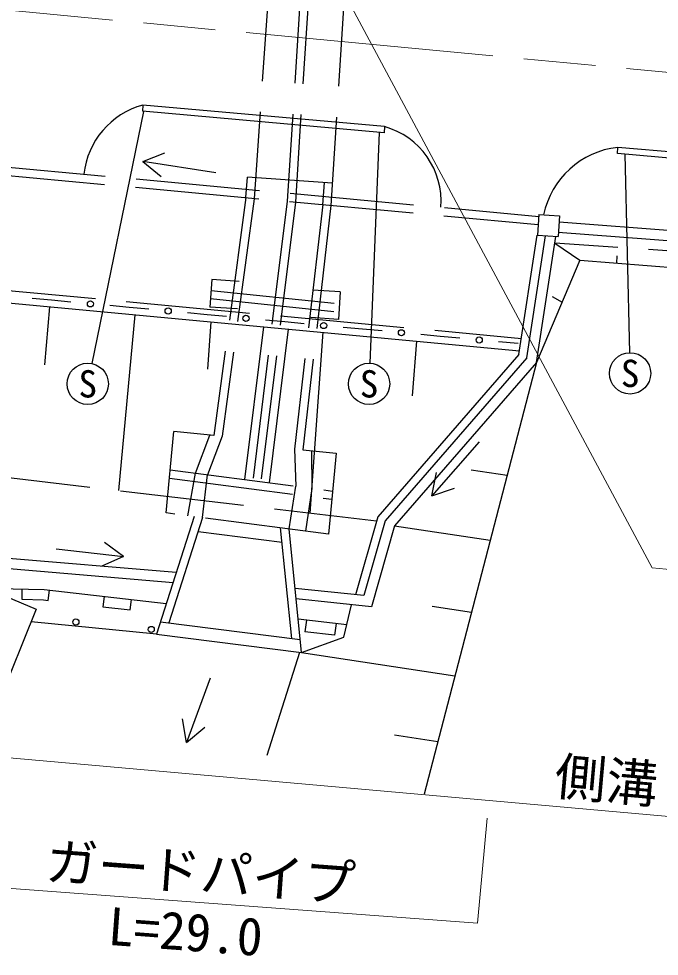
# Model space of a CAD drawing. Units: millimetres, scale not verified. Extents: x 40000 to 680000, y 20000 to 380000.
# Drawn here: x 275726 to 306744, y 234901 to 280286 of the extents above; entities that cross this region are included whole.
import ezdxf
from ezdxf.enums import TextEntityAlignment as Align

# ---------------------------------------------------------------- set-up
doc = ezdxf.new("R2010")
doc.units = ezdxf.units.MM
doc.header["$LTSCALE"] = 1000
doc.linetypes.add('CHAIN', pattern=[18.5, 12, -1.5, 3.5, -1.5])
doc.linetypes.add('DASHED', pattern=[7.5, 6, -1.5])
for name, color, linetype, lineweight in [('M-BGD', 7, 'Continuous', 25), ('M-BGD-EXST', 7, 'Continuous', 25), ('M-BMK', 2, 'CHAIN', 13), ('M-STR-HTXT', 7, 'Continuous', 13)]:
    doc.layers.add(name, color=color, linetype=linetype, lineweight=lineweight)
doc.styles.add('ＭＳ ゴシック', font='')
doc.styles.get('ＭＳ ゴシック').set_extended_font_data('MS Gothic')

msp = doc.modelspace()

# ---------------------------------------------------------------- linework, layer by layer
at = {"layer": 'M-BGD', "linetype": 'DASHED'}
for p, q in [((288459, 290738), (287125, 271572)), ((289959, 290638), (288723, 271448)), ((290359, 290612), (289122, 271411)), ((292083, 290498), (290843, 271252)), ((273937, 273221), (300908, 270720)), ((273910, 272822), (300881, 270321)), ((286729, 271633), (286797, 272624)), ((290513, 272356), (290444, 271277)), ((286729, 271633), (285176, 260117)), ((287125, 271572), (285576, 260079)), ((288723, 271448), (287057, 257926)), ((289122, 271411), (287454, 257874)), ((290445, 271289), (289082, 259450)), ((290843, 271252), (289480, 259412)), ((342144, 266617), (301689, 269423)), ((273467, 267292), (300070, 264812)), ((285040, 267136), (291258, 266483)), ((285013, 266736), (291231, 266084)), ((282869, 256363), (283241, 260300)), ((285176, 260117), (283241, 260300)), ((284283, 258288), (284988, 260134)), ((285576, 260079), (284873, 258211)), ((289082, 259450), (289138, 257654)), ((289480, 259412), (291096, 259260)), ((289906, 259372), (289912, 257553)), ((291096, 259260), (290725, 255337)), ((273208, 258312), (293051, 255975)), ((283066, 258447), (290922, 257421)), ((283908, 256227), (284283, 258288)), ((283028, 258049), (290884, 257023)), ((284622, 256134), (284873, 258211)), ((288815, 255586), (289138, 257654)), ((289912, 257553), (289608, 255483)), ((290725, 255337), (282869, 256363))]:
    msp.add_line(p, q, dxfattribs=at)
at = {"layer": 'M-BGD'}
for p, q in [((281731, 276104), (281712, 275804)), ((293435, 275063), (281731, 276104)), ((293417, 274764), (281712, 275804)), ((293435, 275063), (293417, 274764)), ((304716, 273760), (304734, 274059)), ((314333, 272905), (304716, 273760)), ((314359, 273204), (304734, 274059)), ((290912, 272327), (286797, 272624)), ((300914, 270807), (300846, 269810)), ((300914, 270807), (301911, 270740)), ((301911, 270740), (301844, 269743)), ((336030, 267881), (301891, 270434)), ((299951, 264038), (300838, 269810)), ((300329, 263863), (301238, 269783)), ((300801, 263644), (301739, 269750)), ((300846, 269810), (301844, 269743)), ((336000, 267381), (301857, 269935)), ((301689, 269423), (302903, 268597)), ((304686, 268803), (304673, 268457)), ((302903, 268597), (300801, 263644)), ((302903, 268597), (324444, 266894)), ((285075, 267656), (284985, 266325)), ((286406, 267566), (285075, 267656)), ((291297, 267058), (289966, 267148)), ((291297, 267058), (291207, 265727)), ((273679, 266670), (299979, 264217)), ((277315, 266658), (276374, 266746)), ((278256, 266571), (277315, 266658)), ((301559, 266836), (302040, 266563)), ((276986, 263538), (277232, 266339)), ((281081, 266308), (280139, 266396)), ((280568, 257445), (281359, 265954)), ((282022, 266221), (281081, 266308)), ((284846, 265959), (283905, 266046)), ((285787, 265871), (284846, 265959)), ((286316, 266235), (284985, 266325)), ((284881, 263324), (285043, 265610)), ((288611, 265609), (287670, 265696)), ((289553, 265521), (288611, 265609)), ((291207, 265727), (289876, 265817)), ((287572, 265375), (286660, 257975)), ((288767, 265263), (287851, 257825)), ((290460, 265105), (289825, 256355)), ((292377, 265259), (291435, 265346)), ((293318, 265171), (292377, 265259)), ((294800, 262039), (295003, 264681)), ((296142, 264909), (295201, 264996)), ((297084, 264821), (296142, 264909)), ((299908, 264559), (298966, 264646)), ((299951, 264038), (293109, 256179)), ((300329, 263863), (293469, 255984)), ((300801, 263644), (293920, 255741)), ((300801, 263644), (295353, 242751)), ((297628, 258455), (299379, 258192)), ((284219, 256186), (282402, 250496)), ((284622, 256134), (282997, 251043)), ((293109, 256179), (292041, 252400)), ((293469, 255984), (292445, 252358)), ((288953, 250282), (288407, 255639)), ((289424, 249598), (288815, 255586)), ((293920, 255741), (292811, 251816)), ((293920, 255741), (298558, 255042)), ((284410, 255470), (288478, 254950)), ((274837, 254211), (283357, 253487)), ((274528, 253736), (283201, 252998)), ((272827, 253289), (276576, 251705)), ((274183, 252717), (276955, 252657)), ((275881, 252680), (275870, 252180)), ((276955, 252657), (282873, 251970)), ((277155, 252130), (277212, 252627)), ((292445, 252358), (289108, 252710)), ((275870, 252180), (276921, 252157)), ((276921, 252157), (277155, 252130)), ((279861, 252320), (279804, 251823)), ((281128, 251669), (281186, 252166)), ((292811, 251816), (289159, 252202)), ((291466, 250346), (291845, 251918)), ((276576, 251705), (270636, 237160)), ((279804, 251823), (281128, 251669)), ((295750, 251852), (297651, 251566)), ((282402, 250496), (276324, 251089)), ((282594, 251095), (289360, 250230)), ((291610, 250943), (289259, 251220)), ((289658, 251173), (289583, 250610)), ((291097, 251004), (291021, 250441)), ((291021, 250441), (289583, 250610)), ((282402, 250496), (289424, 249598)), ((289424, 249598), (291466, 250346)), ((289315, 249612), (287737, 244616)), ((289424, 249598), (296847, 248480)), ((293922, 245612), (296016, 245297))]:
    msp.add_line(p, q, dxfattribs=at)
for centre in [(279198, 266483), (282963, 266133), (286729, 265784), (290494, 265434), (294260, 265084), (298025, 264734), (278492, 251085), (282141, 250721)]:
    msp.add_circle(centre, 150, dxfattribs=at)
for centre, radius, start, end in [((282762, 272335), 3907, 105.3038, 173.7106), ((292430, 271449), 3751, 355.5706, 74.4681), ((305188, 269950), 4134, 96.2956, 168.2491)]:
    msp.add_arc(centre, radius, start, end, dxfattribs=at)
at = {"layer": 'M-BGD-EXST'}
for p, q in [((281765, 275799), (279268, 263590)), ((293188, 274784), (292731, 263610)), ((281731, 273373), (282807, 273791)), ((305070, 273728), (305308, 264119)), ((285273, 272828), (281731, 273373)), ((281731, 273373), (282631, 272650)), ((298024, 259804), (295735, 257189)), ((295735, 257189), (295959, 258321)), ((295735, 257189), (296828, 257561)), ((277535, 254627), (280804, 254246)), ((280804, 254246), (279878, 254935)), ((280804, 254246), (279744, 253788)), ((285000, 248361), (283856, 245255)), ((283856, 245255), (283660, 246393)), ((283856, 245255), (284743, 245994))]:
    msp.add_line(p, q, dxfattribs=at)
for centre in [(305332, 263119), (279067, 262611), (292690, 262611)]:
    msp.add_circle(centre, 1000, dxfattribs=at)
at = {"layer": 'M-BMK'}
msp.add_line((268320, 281343), (314714, 276987), dxfattribs=at)
at = {"layer": 'M-STR-HTXT'}
for p, q in [((291503, 281502), (306405, 253705)), ((378048, 235342), (63908, 263353)), ((306405, 253705), (312875, 253082)), ((297945, 236507), (298417, 241593)), ((270917, 238505), (297945, 236507))]:
    msp.add_line(p, q, dxfattribs=at)

# ---------------------------------------------------------------- texts
at = {"layer": 'M-BGD-EXST', "style": 'ＭＳ ゴシック'}
for p in [(305332, 263119), (279067, 262611), (292690, 262611)]:
    msp.add_text('S', height=1320, dxfattribs=at).set_placement(p, align=Align.MIDDLE_CENTER)
at = {"layer": 'M-STR-HTXT', "style": 'ＭＳ ゴシック'}
for s, rotation, p in [('側溝\u3000L=312.5', 354.905, (309649, 241465)), ('ガードパイプ', 355.772, (284431, 237506)), ('L=29.0', 355.772, (283695, 234634))]:
    msp.add_text(s, height=1833, rotation=rotation, dxfattribs=at).set_placement(p, align=Align.BOTTOM_CENTER)

doc.saveas('drawing.dxf')
